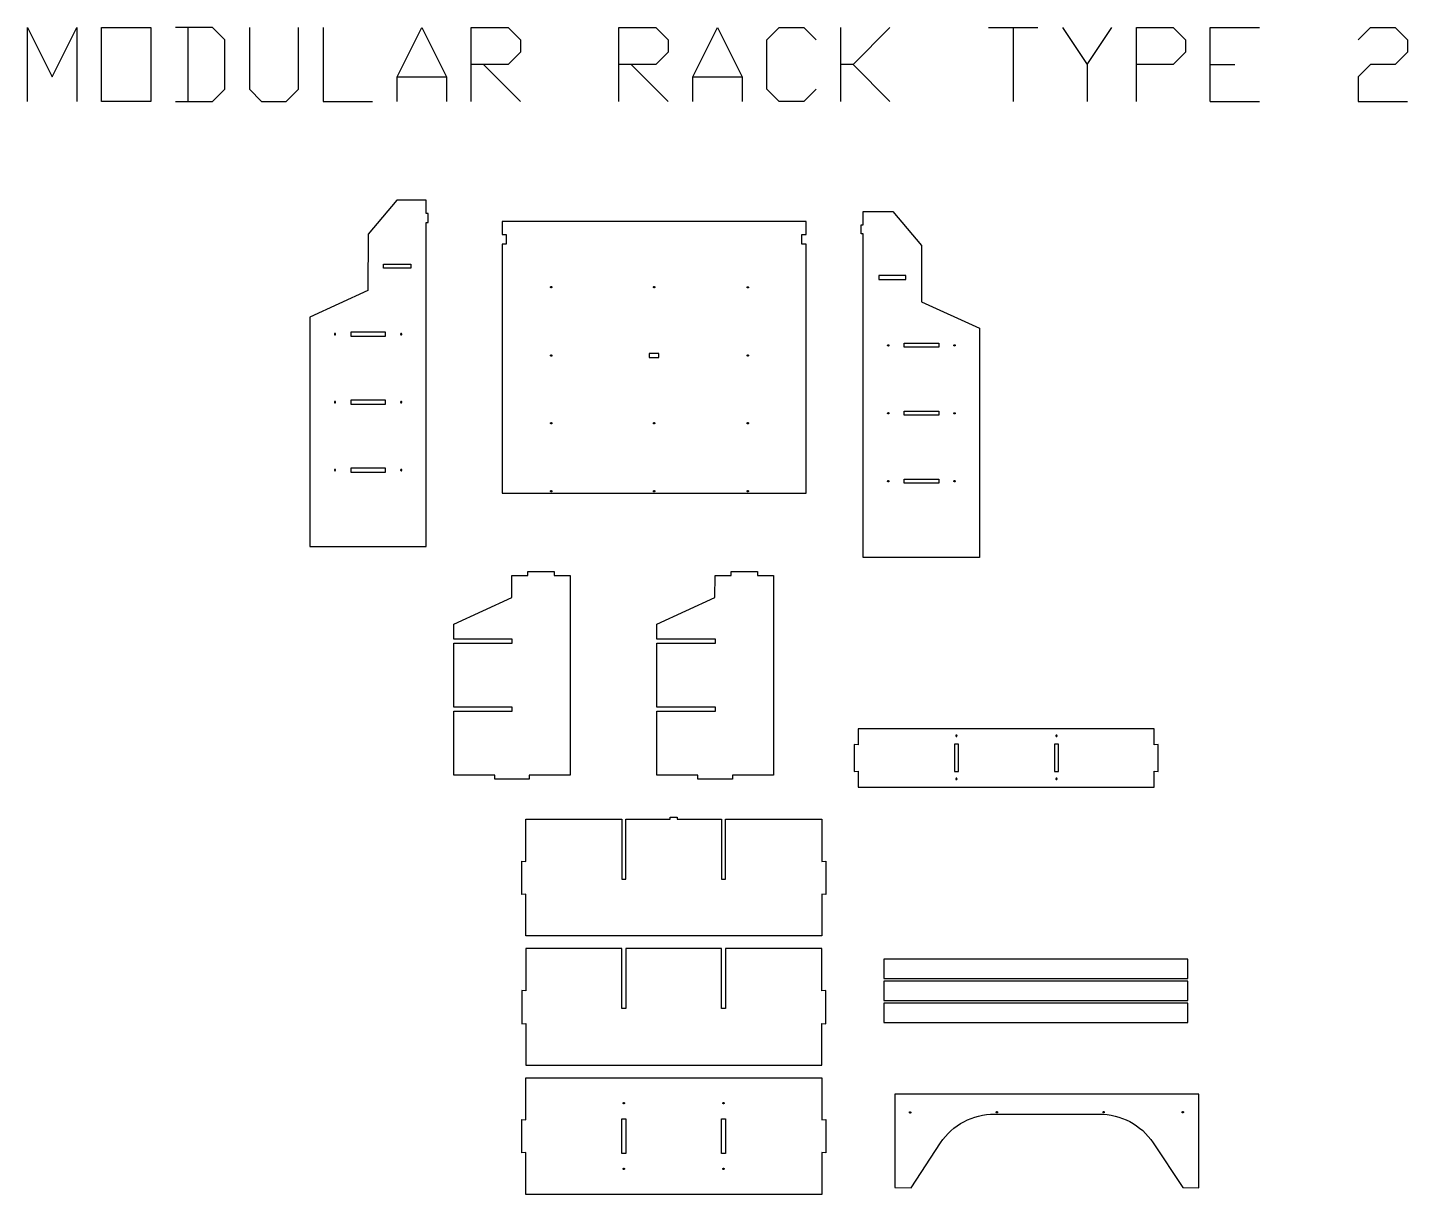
# Model space of a CAD drawing. Extents: x -1024 to 3244, y -802 to 2805.
import ezdxf

# ---------------------------------------------------------------- set-up
doc = ezdxf.new("R2010")
doc.units = 0
doc.layers.add('Default Layer', color=1, linetype='CONTINUOUS')

msp = doc.modelspace()

# ---------------------------------------------------------------- linework, layer by layer
at = {"layer": 'Default Layer'}
for points in [[(-1023.7, 2576.3), (-1023.7, 2804.9), (-947.5, 2652.5), (-871.3, 2804.9), (-871.3, 2576.3)], [(-566.5, 2576.3), (-452.2, 2576.3), (-414.1, 2614.4), (-414.1, 2766.8), (-452.2, 2804.9), (-566.5, 2804.9)], [(-528.4, 2804.9), (-528.4, 2576.3)], [(-337.9, 2804.9), (-337.9, 2614.4), (-299.8, 2576.3), (-223.6, 2576.3), (-185.5, 2614.4), (-185.5, 2804.9)], [(-109.3, 2804.9), (-109.3, 2576.3), (43.1, 2576.3)], [(119.3, 2576.3), (119.3, 2652.5), (195.5, 2804.9), (271.7, 2652.5), (271.7, 2576.3)], [(347.9, 2576.3), (347.9, 2804.9), (462.2, 2804.9), (500.3, 2766.8), (500.3, 2728.7), (462.2, 2690.6), (347.9, 2690.6)], [(805.1, 2576.3), (805.1, 2804.9), (919.4, 2804.9), (957.5, 2766.8), (957.5, 2728.7), (919.4, 2690.6), (805.1, 2690.6)], [(1033.7, 2576.3), (1033.7, 2652.5), (1109.9, 2804.9), (1186.1, 2652.5), (1186.1, 2576.3)], [(1414.7, 2614.4), (1376.6, 2576.3), (1300.4, 2576.3), (1262.3, 2614.4), (1262.3, 2766.8), (1300.4, 2804.9), (1376.6, 2804.9), (1414.7, 2766.8)], [(1490.9, 2576.3), (1490.9, 2804.9)], [(1643.3, 2804.9), (1529, 2690.6), (1490.9, 2690.6)], [(1948.1, 2804.9), (2100.5, 2804.9)], [(2024.3, 2804.9), (2024.3, 2576.3)], [(2176.7, 2804.9), (2252.9, 2690.6), (2252.9, 2576.3)], [(2252.9, 2690.6), (2329.1, 2804.9)], [(2405.3, 2576.3), (2405.3, 2804.9), (2519.6, 2804.9), (2557.7, 2766.8), (2557.7, 2728.7), (2519.6, 2690.6), (2405.3, 2690.6)], [(2633.9, 2576.3), (2633.9, 2804.9), (2786.3, 2804.9)], [(3091.1, 2766.8), (3129.2, 2804.9), (3205.4, 2804.9), (3243.5, 2766.8), (3243.5, 2728.7), (3205.4, 2690.6), (3129.2, 2690.6), (3091.1, 2652.5), (3091.1, 2576.3), (3243.5, 2576.3)], [(386, 2690.6), (500.3, 2576.3)], [(843.2, 2690.6), (957.5, 2576.3)], [(1529, 2690.6), (1643.3, 2576.3)], [(2633.9, 2690.6), (2710.1, 2690.6)], [(119.3, 2652.5), (271.7, 2652.5)], [(1033.7, 2652.5), (1186.1, 2652.5)], [(2633.9, 2576.3), (2786.3, 2576.3)]]:
    msp.add_lwpolyline(points, dxfattribs=at)
for points in [[(-795.1, 2576.3), (-795.1, 2804.9), (-642.7, 2804.9), (-642.7, 2576.3), (-795.1, 2576.3)], [(209.3, 2202), (215.3, 2202), (215.3, 2230), (209.3, 2230), (209.3, 2271), (118.2, 2271), (29.2, 2166), (28.6, 1992), (-150.7, 1910.2), (-150.7, 1201), (209.3, 1201), (209.3, 2202)], [(1560.6, 2167.5), (1554.6, 2167.5), (1554.6, 2195.5), (1560.6, 2195.5), (1560.6, 2236.5), (1651.7, 2236.5), (1740.8, 2131.5), (1741.3, 1957.5), (1920.6, 1875.7), (1920.6, 1166.5), (1560.6, 1166.5), (1560.6, 2167.5)], [(1383.7, 2135.2), (1370.8, 2135.2), (1370.8, 2165.2), (1383.7, 2165.2), (1383.7, 2205.3), (443.7, 2205.3), (443.7, 2165.3), (456.6, 2165.3), (456.6, 2135.3), (443.7, 2135.3), (443.7, 1365.3), (1383.7, 1365.3), (1383.7, 2135.2)], [(77.2, 2061), (77.2, 2073.3), (161.2, 2073.3), (161.2, 2061), (77.2, 2061)], [(1692.8, 2026.5), (1692.8, 2038.8), (1608.8, 2038.8), (1608.8, 2026.5), (1692.8, 2026.5)], [(593.7, 2002.5), (593.7, 2002.7), (593.7, 2002.9), (593.8, 2003.1), (593.9, 2003.3), (593.9, 2003.4), (594, 2003.6), (594.2, 2003.7), (594.3, 2003.9), (594.4, 2004), (594.6, 2004.1), (594.8, 2004.2), (594.9, 2004.3), (595.1, 2004.4), (595.3, 2004.4), (595.5, 2004.5), (595.7, 2004.5), (595.9, 2004.5), (596.1, 2004.4), (596.3, 2004.4), (596.5, 2004.3), (596.7, 2004.2), (596.8, 2004.1), (597, 2004), (597.1, 2003.9), (597.2, 2003.7), (597.4, 2003.6), (597.5, 2003.4), (597.5, 2003.3), (597.6, 2003.1), (597.7, 2002.9), (597.7, 2002.7), (597.7, 2002.5), (597.7, 2002.3), (597.7, 2002.1), (597.6, 2001.9), (597.5, 2001.7), (597.5, 2001.5), (597.4, 2001.4), (597.2, 2001.2), (597.1, 2001.1), (597, 2000.9), (596.8, 2000.8), (596.7, 2000.7), (596.5, 2000.6), (596.3, 2000.6), (596.1, 2000.5), (595.9, 2000.5), (595.7, 2000.5), (595.5, 2000.5), (595.3, 2000.5), (595.1, 2000.6), (594.9, 2000.6), (594.8, 2000.7), (594.6, 2000.8), (594.4, 2000.9), (594.3, 2001.1), (594.2, 2001.2), (594, 2001.4), (593.9, 2001.5), (593.9, 2001.7), (593.8, 2001.9), (593.7, 2002.1), (593.7, 2002.3), (593.7, 2002.5)], [(911.9, 2002.5), (912, 2002.7), (912, 2002.9), (912, 2003.1), (912.1, 2003.3), (912.2, 2003.4), (912.3, 2003.6), (912.4, 2003.7), (912.5, 2003.9), (912.7, 2004), (912.8, 2004.1), (913, 2004.2), (913.2, 2004.3), (913.3, 2004.4), (913.5, 2004.4), (913.7, 2004.5), (913.9, 2004.5), (914.1, 2004.5), (914.3, 2004.4), (914.5, 2004.4), (914.7, 2004.3), (914.9, 2004.2), (915.1, 2004.1), (915.2, 2004), (915.4, 2003.9), (915.5, 2003.7), (915.6, 2003.6), (915.7, 2003.4), (915.8, 2003.3), (915.9, 2003.1), (915.9, 2002.9), (915.9, 2002.7), (915.9, 2002.5), (915.9, 2002.3), (915.9, 2002.1), (915.9, 2001.9), (915.8, 2001.7), (915.7, 2001.5), (915.6, 2001.4), (915.5, 2001.2), (915.4, 2001.1), (915.2, 2000.9), (915.1, 2000.8), (914.9, 2000.7), (914.7, 2000.6), (914.5, 2000.6), (914.3, 2000.5), (914.1, 2000.5), (913.9, 2000.5), (913.7, 2000.5), (913.5, 2000.5), (913.3, 2000.6), (913.2, 2000.6), (913, 2000.7), (912.8, 2000.8), (912.7, 2000.9), (912.5, 2001.1), (912.4, 2001.2), (912.3, 2001.4), (912.2, 2001.5), (912.1, 2001.7), (912, 2001.9), (912, 2002.1), (912, 2002.3), (911.9, 2002.5)], [(1201.7, 2001.8), (1201.7, 2002), (1201.7, 2002.2), (1201.8, 2002.4), (1201.9, 2002.6), (1201.9, 2002.8), (1202, 2002.9), (1202.2, 2003.1), (1202.3, 2003.2), (1202.4, 2003.4), (1202.6, 2003.5), (1202.8, 2003.6), (1202.9, 2003.7), (1203.1, 2003.7), (1203.3, 2003.8), (1203.5, 2003.8), (1203.7, 2003.8), (1203.9, 2003.8), (1204.1, 2003.8), (1204.3, 2003.7), (1204.5, 2003.7), (1204.7, 2003.6), (1204.8, 2003.5), (1205, 2003.4), (1205.1, 2003.2), (1205.2, 2003.1), (1205.4, 2002.9), (1205.5, 2002.8), (1205.5, 2002.6), (1205.6, 2002.4), (1205.7, 2002.2), (1205.7, 2002), (1205.7, 2001.8), (1205.7, 2001.6), (1205.7, 2001.4), (1205.6, 2001.2), (1205.5, 2001), (1205.5, 2000.9), (1205.4, 2000.7), (1205.2, 2000.6), (1205.1, 2000.4), (1205, 2000.3), (1204.8, 2000.2), (1204.7, 2000.1), (1204.5, 2000), (1204.3, 1999.9), (1204.1, 1999.9), (1203.9, 1999.8), (1203.7, 1999.8), (1203.5, 1999.8), (1203.3, 1999.9), (1203.1, 1999.9), (1202.9, 2000), (1202.8, 2000.1), (1202.6, 2000.2), (1202.4, 2000.3), (1202.3, 2000.4), (1202.2, 2000.6), (1202, 2000.7), (1201.9, 2000.9), (1201.9, 2001), (1201.8, 2001.2), (1201.7, 2001.4), (1201.7, 2001.6), (1201.7, 2001.8)], [(-75, 1857), (-75, 1856.8), (-75, 1856.6), (-74.9, 1856.4), (-74.9, 1856.2), (-74.8, 1856.1), (-74.7, 1855.9), (-74.6, 1855.7), (-74.4, 1855.6), (-74.3, 1855.5), (-74.1, 1855.4), (-74, 1855.3), (-73.8, 1855.2), (-73.6, 1855.1), (-73.4, 1855.1), (-73.2, 1855), (-73, 1855), (-72.8, 1855), (-72.6, 1855.1), (-72.4, 1855.1), (-72.2, 1855.2), (-72.1, 1855.3), (-71.9, 1855.4), (-71.8, 1855.5), (-71.6, 1855.6), (-71.5, 1855.7), (-71.4, 1855.9), (-71.3, 1856.1), (-71.2, 1856.2), (-71.1, 1856.4), (-71.1, 1856.6), (-71, 1856.8), (-71, 1857), (-71, 1857.2), (-71.1, 1857.4), (-71.1, 1857.6), (-71.2, 1857.8), (-71.3, 1858), (-71.4, 1858.1), (-71.5, 1858.3), (-71.6, 1858.4), (-71.8, 1858.6), (-71.9, 1858.7), (-72.1, 1858.8), (-72.2, 1858.9), (-72.4, 1858.9), (-72.6, 1859), (-72.8, 1859), (-73, 1859), (-73.2, 1859), (-73.4, 1859), (-73.6, 1858.9), (-73.8, 1858.9), (-74, 1858.8), (-74.1, 1858.7), (-74.3, 1858.6), (-74.4, 1858.4), (-74.6, 1858.3), (-74.7, 1858.1), (-74.8, 1858), (-74.9, 1857.8), (-74.9, 1857.6), (-75, 1857.4), (-75, 1857.2), (-75, 1857)], [(-24.3, 1851), (82.7, 1851), (82.7, 1863.3), (-24.3, 1863.3), (-24.3, 1851)], [(129.9, 1857), (129.9, 1856.8), (129.9, 1856.6), (129.9, 1856.4), (130, 1856.2), (130.1, 1856.1), (130.2, 1855.9), (130.3, 1855.7), (130.4, 1855.6), (130.6, 1855.5), (130.7, 1855.4), (130.9, 1855.3), (131.1, 1855.2), (131.3, 1855.1), (131.5, 1855.1), (131.7, 1855), (131.9, 1855), (132.1, 1855), (132.3, 1855.1), (132.5, 1855.1), (132.6, 1855.2), (132.8, 1855.3), (133, 1855.4), (133.1, 1855.5), (133.3, 1855.6), (133.4, 1855.7), (133.5, 1855.9), (133.6, 1856.1), (133.7, 1856.2), (133.8, 1856.4), (133.8, 1856.6), (133.8, 1856.8), (133.9, 1857), (133.8, 1857.2), (133.8, 1857.4), (133.8, 1857.6), (133.7, 1857.8), (133.6, 1858), (133.5, 1858.1), (133.4, 1858.3), (133.3, 1858.4), (133.1, 1858.6), (133, 1858.7), (132.8, 1858.8), (132.6, 1858.9), (132.5, 1858.9), (132.3, 1859), (132.1, 1859), (131.9, 1859), (131.7, 1859), (131.5, 1859), (131.3, 1858.9), (131.1, 1858.9), (130.9, 1858.8), (130.7, 1858.7), (130.6, 1858.6), (130.4, 1858.4), (130.3, 1858.3), (130.2, 1858.1), (130.1, 1858), (130, 1857.8), (129.9, 1857.6), (129.9, 1857.4), (129.9, 1857.2), (129.9, 1857)], [(593.7, 1791), (593.7, 1791.2), (593.7, 1791.4), (593.8, 1791.6), (593.9, 1791.8), (593.9, 1792), (594, 1792.1), (594.2, 1792.3), (594.3, 1792.4), (594.4, 1792.5), (594.6, 1792.7), (594.8, 1792.8), (594.9, 1792.8), (595.1, 1792.9), (595.3, 1793), (595.5, 1793), (595.7, 1793), (595.9, 1793), (596.1, 1793), (596.3, 1792.9), (596.5, 1792.8), (596.7, 1792.8), (596.8, 1792.7), (597, 1792.5), (597.1, 1792.4), (597.2, 1792.3), (597.4, 1792.1), (597.5, 1792), (597.5, 1791.8), (597.6, 1791.6), (597.7, 1791.4), (597.7, 1791.2), (597.7, 1791), (597.7, 1790.8), (597.7, 1790.6), (597.6, 1790.4), (597.5, 1790.2), (597.5, 1790), (597.4, 1789.9), (597.2, 1789.7), (597.1, 1789.6), (597, 1789.5), (596.8, 1789.3), (596.7, 1789.2), (596.5, 1789.2), (596.3, 1789.1), (596.1, 1789), (595.9, 1789), (595.7, 1789), (595.5, 1789), (595.3, 1789), (595.1, 1789.1), (594.9, 1789.2), (594.8, 1789.2), (594.6, 1789.3), (594.4, 1789.5), (594.3, 1789.6), (594.2, 1789.7), (594, 1789.9), (593.9, 1790), (593.9, 1790.2), (593.8, 1790.4), (593.7, 1790.6), (593.7, 1790.8), (593.7, 1791)], [(898.7, 1785.3), (928.7, 1785.3), (928.7, 1797.6), (898.7, 1797.6), (898.7, 1785.3)], [(1201.7, 1791.1), (1201.7, 1791.3), (1201.7, 1791.5), (1201.8, 1791.7), (1201.9, 1791.9), (1201.9, 1792), (1202, 1792.2), (1202.2, 1792.4), (1202.3, 1792.5), (1202.4, 1792.6), (1202.6, 1792.7), (1202.8, 1792.8), (1202.9, 1792.9), (1203.1, 1793), (1203.3, 1793), (1203.5, 1793.1), (1203.7, 1793.1), (1203.9, 1793.1), (1204.1, 1793), (1204.3, 1793), (1204.5, 1792.9), (1204.7, 1792.8), (1204.8, 1792.7), (1205, 1792.6), (1205.1, 1792.5), (1205.2, 1792.4), (1205.4, 1792.2), (1205.5, 1792), (1205.5, 1791.9), (1205.6, 1791.7), (1205.7, 1791.5), (1205.7, 1791.3), (1205.7, 1791.1), (1205.7, 1790.9), (1205.7, 1790.7), (1205.6, 1790.5), (1205.5, 1790.3), (1205.5, 1790.1), (1205.4, 1790), (1205.2, 1789.8), (1205.1, 1789.7), (1205, 1789.5), (1204.8, 1789.4), (1204.7, 1789.3), (1204.5, 1789.2), (1204.3, 1789.2), (1204.1, 1789.1), (1203.9, 1789.1), (1203.7, 1789.1), (1203.5, 1789.1), (1203.3, 1789.1), (1203.1, 1789.2), (1202.9, 1789.2), (1202.8, 1789.3), (1202.6, 1789.4), (1202.4, 1789.5), (1202.3, 1789.7), (1202.2, 1789.8), (1202, 1790), (1201.9, 1790.1), (1201.9, 1790.3), (1201.8, 1790.5), (1201.7, 1790.7), (1201.7, 1790.9), (1201.7, 1791.1)], [(1640.1, 1822.5), (1640.1, 1822.3), (1640, 1822.1), (1640, 1821.9), (1639.9, 1821.7), (1639.8, 1821.6), (1639.7, 1821.4), (1639.6, 1821.2), (1639.5, 1821.1), (1639.3, 1821), (1639.2, 1820.8), (1639, 1820.7), (1638.8, 1820.7), (1638.7, 1820.6), (1638.5, 1820.5), (1638.3, 1820.5), (1638.1, 1820.5), (1637.9, 1820.5), (1637.7, 1820.5), (1637.5, 1820.6), (1637.3, 1820.7), (1637.1, 1820.7), (1637, 1820.8), (1636.8, 1821), (1636.7, 1821.1), (1636.5, 1821.2), (1636.4, 1821.4), (1636.3, 1821.6), (1636.2, 1821.7), (1636.2, 1821.9), (1636.1, 1822.1), (1636.1, 1822.3), (1636.1, 1822.5), (1636.1, 1822.7), (1636.1, 1822.9), (1636.2, 1823.1), (1636.2, 1823.3), (1636.3, 1823.5), (1636.4, 1823.6), (1636.5, 1823.8), (1636.7, 1823.9), (1636.8, 1824.1), (1637, 1824.2), (1637.1, 1824.3), (1637.3, 1824.4), (1637.5, 1824.4), (1637.7, 1824.5), (1637.9, 1824.5), (1638.1, 1824.5), (1638.3, 1824.5), (1638.5, 1824.5), (1638.7, 1824.4), (1638.8, 1824.4), (1639, 1824.3), (1639.2, 1824.2), (1639.3, 1824.1), (1639.5, 1823.9), (1639.6, 1823.8), (1639.7, 1823.6), (1639.8, 1823.5), (1639.9, 1823.3), (1640, 1823.1), (1640, 1822.9), (1640.1, 1822.7), (1640.1, 1822.5)], [(1794.2, 1816.5), (1687.2, 1816.5), (1687.2, 1828.8), (1794.2, 1828.8), (1794.2, 1816.5)], [(1845, 1822.5), (1844.9, 1822.3), (1844.9, 1822.1), (1844.9, 1821.9), (1844.8, 1821.7), (1844.7, 1821.6), (1844.6, 1821.4), (1844.5, 1821.2), (1844.4, 1821.1), (1844.2, 1821), (1844.1, 1820.8), (1843.9, 1820.7), (1843.7, 1820.7), (1843.5, 1820.6), (1843.4, 1820.5), (1843.2, 1820.5), (1843, 1820.5), (1842.8, 1820.5), (1842.6, 1820.5), (1842.4, 1820.6), (1842.2, 1820.7), (1842, 1820.7), (1841.8, 1820.8), (1841.7, 1821), (1841.5, 1821.1), (1841.4, 1821.2), (1841.3, 1821.4), (1841.2, 1821.6), (1841.1, 1821.7), (1841, 1821.9), (1841, 1822.1), (1841, 1822.3), (1841, 1822.5), (1841, 1822.7), (1841, 1822.9), (1841, 1823.1), (1841.1, 1823.3), (1841.2, 1823.5), (1841.3, 1823.6), (1841.4, 1823.8), (1841.5, 1823.9), (1841.7, 1824.1), (1841.8, 1824.2), (1842, 1824.3), (1842.2, 1824.4), (1842.4, 1824.4), (1842.6, 1824.5), (1842.8, 1824.5), (1843, 1824.5), (1843.2, 1824.5), (1843.4, 1824.5), (1843.5, 1824.4), (1843.7, 1824.4), (1843.9, 1824.3), (1844.1, 1824.2), (1844.2, 1824.1), (1844.4, 1823.9), (1844.5, 1823.8), (1844.6, 1823.6), (1844.7, 1823.5), (1844.8, 1823.3), (1844.9, 1823.1), (1844.9, 1822.9), (1844.9, 1822.7), (1845, 1822.5)], [(-75, 1647), (-75, 1646.8), (-75, 1646.6), (-74.9, 1646.4), (-74.9, 1646.2), (-74.8, 1646), (-74.7, 1645.9), (-74.6, 1645.7), (-74.4, 1645.6), (-74.3, 1645.5), (-74.1, 1645.3), (-74, 1645.2), (-73.8, 1645.2), (-73.6, 1645.1), (-73.4, 1645), (-73.2, 1645), (-73, 1645), (-72.8, 1645), (-72.6, 1645), (-72.4, 1645.1), (-72.2, 1645.2), (-72.1, 1645.2), (-71.9, 1645.3), (-71.8, 1645.5), (-71.6, 1645.6), (-71.5, 1645.7), (-71.4, 1645.9), (-71.3, 1646), (-71.2, 1646.2), (-71.1, 1646.4), (-71.1, 1646.6), (-71, 1646.8), (-71, 1647), (-71, 1647.2), (-71.1, 1647.4), (-71.1, 1647.6), (-71.2, 1647.8), (-71.3, 1647.9), (-71.4, 1648.1), (-71.5, 1648.3), (-71.6, 1648.4), (-71.8, 1648.5), (-71.9, 1648.7), (-72.1, 1648.8), (-72.2, 1648.8), (-72.4, 1648.9), (-72.6, 1649), (-72.8, 1649), (-73, 1649), (-73.2, 1649), (-73.4, 1649), (-73.6, 1648.9), (-73.8, 1648.8), (-74, 1648.8), (-74.1, 1648.7), (-74.3, 1648.5), (-74.4, 1648.4), (-74.6, 1648.3), (-74.7, 1648.1), (-74.8, 1647.9), (-74.9, 1647.8), (-74.9, 1647.6), (-75, 1647.4), (-75, 1647.2), (-75, 1647)], [(-24.3, 1641), (82.7, 1641), (82.7, 1653.3), (-24.3, 1653.3), (-24.3, 1641)], [(129.9, 1647), (129.9, 1646.8), (129.9, 1646.6), (129.9, 1646.4), (130, 1646.2), (130.1, 1646), (130.2, 1645.9), (130.3, 1645.7), (130.4, 1645.6), (130.6, 1645.5), (130.7, 1645.3), (130.9, 1645.2), (131.1, 1645.2), (131.3, 1645.1), (131.5, 1645), (131.7, 1645), (131.9, 1645), (132.1, 1645), (132.3, 1645), (132.5, 1645.1), (132.6, 1645.2), (132.8, 1645.2), (133, 1645.3), (133.1, 1645.5), (133.3, 1645.6), (133.4, 1645.7), (133.5, 1645.9), (133.6, 1646), (133.7, 1646.2), (133.8, 1646.4), (133.8, 1646.6), (133.8, 1646.8), (133.9, 1647), (133.8, 1647.2), (133.8, 1647.4), (133.8, 1647.6), (133.7, 1647.8), (133.6, 1647.9), (133.5, 1648.1), (133.4, 1648.3), (133.3, 1648.4), (133.1, 1648.5), (133, 1648.7), (132.8, 1648.8), (132.6, 1648.8), (132.5, 1648.9), (132.3, 1649), (132.1, 1649), (131.9, 1649), (131.7, 1649), (131.5, 1649), (131.3, 1648.9), (131.1, 1648.8), (130.9, 1648.8), (130.7, 1648.7), (130.6, 1648.5), (130.4, 1648.4), (130.3, 1648.3), (130.2, 1648.1), (130.1, 1647.9), (130, 1647.8), (129.9, 1647.6), (129.9, 1647.4), (129.9, 1647.2), (129.9, 1647)], [(593.7, 1581.7), (593.7, 1581.9), (593.7, 1582.1), (593.8, 1582.3), (593.9, 1582.5), (593.9, 1582.6), (594, 1582.8), (594.2, 1583), (594.3, 1583.1), (594.4, 1583.2), (594.6, 1583.4), (594.8, 1583.5), (594.9, 1583.5), (595.1, 1583.6), (595.3, 1583.7), (595.5, 1583.7), (595.7, 1583.7), (595.9, 1583.7), (596.1, 1583.7), (596.3, 1583.6), (596.5, 1583.5), (596.7, 1583.5), (596.8, 1583.4), (597, 1583.2), (597.1, 1583.1), (597.2, 1583), (597.4, 1582.8), (597.5, 1582.6), (597.5, 1582.5), (597.6, 1582.3), (597.7, 1582.1), (597.7, 1581.9), (597.7, 1581.7), (597.7, 1581.5), (597.7, 1581.3), (597.6, 1581.1), (597.5, 1580.9), (597.5, 1580.7), (597.4, 1580.6), (597.2, 1580.4), (597.1, 1580.3), (597, 1580.2), (596.8, 1580), (596.7, 1579.9), (596.5, 1579.9), (596.3, 1579.8), (596.1, 1579.7), (595.9, 1579.7), (595.7, 1579.7), (595.5, 1579.7), (595.3, 1579.7), (595.1, 1579.8), (594.9, 1579.9), (594.8, 1579.9), (594.6, 1580), (594.4, 1580.2), (594.3, 1580.3), (594.2, 1580.4), (594, 1580.6), (593.9, 1580.7), (593.9, 1580.9), (593.8, 1581.1), (593.7, 1581.3), (593.7, 1581.5), (593.7, 1581.7)], [(911.9, 1581.7), (912, 1581.9), (912, 1582.1), (912, 1582.3), (912.1, 1582.5), (912.2, 1582.6), (912.3, 1582.8), (912.4, 1583), (912.5, 1583.1), (912.7, 1583.2), (912.8, 1583.4), (913, 1583.5), (913.2, 1583.5), (913.3, 1583.6), (913.5, 1583.7), (913.7, 1583.7), (913.9, 1583.7), (914.1, 1583.7), (914.3, 1583.7), (914.5, 1583.6), (914.7, 1583.5), (914.9, 1583.5), (915.1, 1583.4), (915.2, 1583.2), (915.4, 1583.1), (915.5, 1583), (915.6, 1582.8), (915.7, 1582.6), (915.8, 1582.5), (915.9, 1582.3), (915.9, 1582.1), (915.9, 1581.9), (915.9, 1581.7), (915.9, 1581.5), (915.9, 1581.3), (915.9, 1581.1), (915.8, 1580.9), (915.7, 1580.7), (915.6, 1580.6), (915.5, 1580.4), (915.4, 1580.3), (915.2, 1580.2), (915.1, 1580), (914.9, 1579.9), (914.7, 1579.9), (914.5, 1579.8), (914.3, 1579.7), (914.1, 1579.7), (913.9, 1579.7), (913.7, 1579.7), (913.5, 1579.7), (913.3, 1579.8), (913.2, 1579.9), (913, 1579.9), (912.8, 1580), (912.7, 1580.2), (912.5, 1580.3), (912.4, 1580.4), (912.3, 1580.6), (912.2, 1580.7), (912.1, 1580.9), (912, 1581.1), (912, 1581.3), (912, 1581.5), (911.9, 1581.7)], [(1201.7, 1581.7), (1201.7, 1581.9), (1201.7, 1582.1), (1201.8, 1582.3), (1201.9, 1582.5), (1201.9, 1582.6), (1202, 1582.8), (1202.2, 1583), (1202.3, 1583.1), (1202.4, 1583.2), (1202.6, 1583.4), (1202.8, 1583.5), (1202.9, 1583.5), (1203.1, 1583.6), (1203.3, 1583.7), (1203.5, 1583.7), (1203.7, 1583.7), (1203.9, 1583.7), (1204.1, 1583.7), (1204.3, 1583.6), (1204.5, 1583.5), (1204.7, 1583.5), (1204.8, 1583.4), (1205, 1583.2), (1205.1, 1583.1), (1205.2, 1583), (1205.4, 1582.8), (1205.5, 1582.6), (1205.5, 1582.5), (1205.6, 1582.3), (1205.7, 1582.1), (1205.7, 1581.9), (1205.7, 1581.7), (1205.7, 1581.5), (1205.7, 1581.3), (1205.6, 1581.1), (1205.5, 1580.9), (1205.5, 1580.7), (1205.4, 1580.6), (1205.2, 1580.4), (1205.1, 1580.3), (1205, 1580.2), (1204.8, 1580), (1204.7, 1579.9), (1204.5, 1579.9), (1204.3, 1579.8), (1204.1, 1579.7), (1203.9, 1579.7), (1203.7, 1579.7), (1203.5, 1579.7), (1203.3, 1579.7), (1203.1, 1579.8), (1202.9, 1579.9), (1202.8, 1579.9), (1202.6, 1580), (1202.4, 1580.2), (1202.3, 1580.3), (1202.2, 1580.4), (1202, 1580.6), (1201.9, 1580.7), (1201.9, 1580.9), (1201.8, 1581.1), (1201.7, 1581.3), (1201.7, 1581.5), (1201.7, 1581.7)], [(1640.1, 1612.5), (1640.1, 1612.3), (1640, 1612.1), (1640, 1611.9), (1639.9, 1611.7), (1639.8, 1611.5), (1639.7, 1611.4), (1639.6, 1611.2), (1639.5, 1611.1), (1639.3, 1610.9), (1639.2, 1610.8), (1639, 1610.7), (1638.8, 1610.6), (1638.7, 1610.6), (1638.5, 1610.5), (1638.3, 1610.5), (1638.1, 1610.5), (1637.9, 1610.5), (1637.7, 1610.5), (1637.5, 1610.6), (1637.3, 1610.6), (1637.1, 1610.7), (1637, 1610.8), (1636.8, 1610.9), (1636.7, 1611.1), (1636.5, 1611.2), (1636.4, 1611.4), (1636.3, 1611.5), (1636.2, 1611.7), (1636.2, 1611.9), (1636.1, 1612.1), (1636.1, 1612.3), (1636.1, 1612.5), (1636.1, 1612.7), (1636.1, 1612.9), (1636.2, 1613.1), (1636.2, 1613.3), (1636.3, 1613.4), (1636.4, 1613.6), (1636.5, 1613.8), (1636.7, 1613.9), (1636.8, 1614), (1637, 1614.1), (1637.1, 1614.2), (1637.3, 1614.3), (1637.5, 1614.4), (1637.7, 1614.4), (1637.9, 1614.5), (1638.1, 1614.5), (1638.3, 1614.5), (1638.5, 1614.4), (1638.7, 1614.4), (1638.8, 1614.3), (1639, 1614.2), (1639.2, 1614.1), (1639.3, 1614), (1639.5, 1613.9), (1639.6, 1613.8), (1639.7, 1613.6), (1639.8, 1613.4), (1639.9, 1613.3), (1640, 1613.1), (1640, 1612.9), (1640.1, 1612.7), (1640.1, 1612.5)], [(1794.2, 1606.5), (1687.2, 1606.5), (1687.2, 1618.8), (1794.2, 1618.8), (1794.2, 1606.5)], [(1845, 1612.5), (1844.9, 1612.3), (1844.9, 1612.1), (1844.9, 1611.9), (1844.8, 1611.7), (1844.7, 1611.5), (1844.6, 1611.4), (1844.5, 1611.2), (1844.4, 1611.1), (1844.2, 1610.9), (1844.1, 1610.8), (1843.9, 1610.7), (1843.7, 1610.6), (1843.5, 1610.6), (1843.4, 1610.5), (1843.2, 1610.5), (1843, 1610.5), (1842.8, 1610.5), (1842.6, 1610.5), (1842.4, 1610.6), (1842.2, 1610.6), (1842, 1610.7), (1841.8, 1610.8), (1841.7, 1610.9), (1841.5, 1611.1), (1841.4, 1611.2), (1841.3, 1611.4), (1841.2, 1611.5), (1841.1, 1611.7), (1841, 1611.9), (1841, 1612.1), (1841, 1612.3), (1841, 1612.5), (1841, 1612.7), (1841, 1612.9), (1841, 1613.1), (1841.1, 1613.3), (1841.2, 1613.4), (1841.3, 1613.6), (1841.4, 1613.8), (1841.5, 1613.9), (1841.7, 1614), (1841.8, 1614.1), (1842, 1614.2), (1842.2, 1614.3), (1842.4, 1614.4), (1842.6, 1614.4), (1842.8, 1614.5), (1843, 1614.5), (1843.2, 1614.5), (1843.4, 1614.4), (1843.5, 1614.4), (1843.7, 1614.3), (1843.9, 1614.2), (1844.1, 1614.1), (1844.2, 1614), (1844.4, 1613.9), (1844.5, 1613.8), (1844.6, 1613.6), (1844.7, 1613.4), (1844.8, 1613.3), (1844.9, 1613.1), (1844.9, 1612.9), (1844.9, 1612.7), (1845, 1612.5)], [(-75, 1437), (-75, 1436.8), (-75, 1436.6), (-74.9, 1436.4), (-74.9, 1436.2), (-74.8, 1436.1), (-74.7, 1435.9), (-74.6, 1435.7), (-74.4, 1435.6), (-74.3, 1435.5), (-74.1, 1435.4), (-74, 1435.3), (-73.8, 1435.2), (-73.6, 1435.1), (-73.4, 1435.1), (-73.2, 1435), (-73, 1435), (-72.8, 1435), (-72.6, 1435.1), (-72.4, 1435.1), (-72.2, 1435.2), (-72.1, 1435.3), (-71.9, 1435.4), (-71.8, 1435.5), (-71.6, 1435.6), (-71.5, 1435.7), (-71.4, 1435.9), (-71.3, 1436.1), (-71.2, 1436.2), (-71.1, 1436.4), (-71.1, 1436.6), (-71, 1436.8), (-71, 1437), (-71, 1437.2), (-71.1, 1437.4), (-71.1, 1437.6), (-71.2, 1437.8), (-71.3, 1438), (-71.4, 1438.1), (-71.5, 1438.3), (-71.6, 1438.4), (-71.8, 1438.6), (-71.9, 1438.7), (-72.1, 1438.8), (-72.2, 1438.9), (-72.4, 1438.9), (-72.6, 1439), (-72.8, 1439), (-73, 1439), (-73.2, 1439), (-73.4, 1439), (-73.6, 1438.9), (-73.8, 1438.9), (-74, 1438.8), (-74.1, 1438.7), (-74.3, 1438.6), (-74.4, 1438.4), (-74.6, 1438.3), (-74.7, 1438.1), (-74.8, 1438), (-74.9, 1437.8), (-74.9, 1437.6), (-75, 1437.4), (-75, 1437.2), (-75, 1437)], [(-24.3, 1431), (82.7, 1431), (82.7, 1443.3), (-24.3, 1443.3), (-24.3, 1431)], [(129.9, 1437), (129.9, 1436.8), (129.9, 1436.6), (129.9, 1436.4), (130, 1436.2), (130.1, 1436.1), (130.2, 1435.9), (130.3, 1435.7), (130.4, 1435.6), (130.6, 1435.5), (130.7, 1435.4), (130.9, 1435.3), (131.1, 1435.2), (131.3, 1435.1), (131.5, 1435.1), (131.7, 1435), (131.9, 1435), (132.1, 1435), (132.3, 1435.1), (132.5, 1435.1), (132.6, 1435.2), (132.8, 1435.3), (133, 1435.4), (133.1, 1435.5), (133.3, 1435.6), (133.4, 1435.7), (133.5, 1435.9), (133.6, 1436.1), (133.7, 1436.2), (133.8, 1436.4), (133.8, 1436.6), (133.8, 1436.8), (133.9, 1437), (133.8, 1437.2), (133.8, 1437.4), (133.8, 1437.6), (133.7, 1437.8), (133.6, 1438), (133.5, 1438.1), (133.4, 1438.3), (133.3, 1438.4), (133.1, 1438.6), (133, 1438.7), (132.8, 1438.8), (132.6, 1438.9), (132.5, 1438.9), (132.3, 1439), (132.1, 1439), (131.9, 1439), (131.7, 1439), (131.5, 1439), (131.3, 1438.9), (131.1, 1438.9), (130.9, 1438.8), (130.7, 1438.7), (130.6, 1438.6), (130.4, 1438.4), (130.3, 1438.3), (130.2, 1438.1), (130.1, 1438), (130, 1437.8), (129.9, 1437.6), (129.9, 1437.4), (129.9, 1437.2), (129.9, 1437)], [(1794.2, 1396.5), (1687.2, 1396.5), (1687.2, 1408.8), (1794.2, 1408.8), (1794.2, 1396.5)], [(593.7, 1371.6), (593.7, 1371.8), (593.7, 1372), (593.8, 1372.1), (593.9, 1372.3), (593.9, 1372.5), (594, 1372.7), (594.2, 1372.8), (594.3, 1373), (594.4, 1373.1), (594.6, 1373.2), (594.8, 1373.3), (594.9, 1373.4), (595.1, 1373.5), (595.3, 1373.5), (595.5, 1373.5), (595.7, 1373.6), (595.9, 1373.5), (596.1, 1373.5), (596.3, 1373.5), (596.5, 1373.4), (596.7, 1373.3), (596.8, 1373.2), (597, 1373.1), (597.1, 1373), (597.2, 1372.8), (597.4, 1372.7), (597.5, 1372.5), (597.5, 1372.3), (597.6, 1372.1), (597.7, 1372), (597.7, 1371.8), (597.7, 1371.6), (597.7, 1371.3), (597.7, 1371.1), (597.6, 1371), (597.5, 1370.8), (597.5, 1370.6), (597.4, 1370.4), (597.2, 1370.3), (597.1, 1370.1), (597, 1370), (596.8, 1369.9), (596.7, 1369.8), (596.5, 1369.7), (596.3, 1369.6), (596.1, 1369.6), (595.9, 1369.6), (595.7, 1369.6), (595.5, 1369.6), (595.3, 1369.6), (595.1, 1369.6), (594.9, 1369.7), (594.8, 1369.8), (594.6, 1369.9), (594.4, 1370), (594.3, 1370.1), (594.2, 1370.3), (594, 1370.4), (593.9, 1370.6), (593.9, 1370.8), (593.8, 1371), (593.7, 1371.1), (593.7, 1371.3), (593.7, 1371.6)], [(911.9, 1371.6), (912, 1371.8), (912, 1372), (912, 1372.1), (912.1, 1372.3), (912.2, 1372.5), (912.3, 1372.7), (912.4, 1372.8), (912.5, 1373), (912.7, 1373.1), (912.8, 1373.2), (913, 1373.3), (913.2, 1373.4), (913.3, 1373.5), (913.5, 1373.5), (913.7, 1373.5), (913.9, 1373.6), (914.1, 1373.5), (914.3, 1373.5), (914.5, 1373.5), (914.7, 1373.4), (914.9, 1373.3), (915.1, 1373.2), (915.2, 1373.1), (915.4, 1373), (915.5, 1372.8), (915.6, 1372.7), (915.7, 1372.5), (915.8, 1372.3), (915.9, 1372.1), (915.9, 1372), (915.9, 1371.8), (915.9, 1371.6), (915.9, 1371.3), (915.9, 1371.1), (915.9, 1371), (915.8, 1370.8), (915.7, 1370.6), (915.6, 1370.4), (915.5, 1370.3), (915.4, 1370.1), (915.2, 1370), (915.1, 1369.9), (914.9, 1369.8), (914.7, 1369.7), (914.5, 1369.6), (914.3, 1369.6), (914.1, 1369.6), (913.9, 1369.6), (913.7, 1369.6), (913.5, 1369.6), (913.3, 1369.6), (913.2, 1369.7), (913, 1369.8), (912.8, 1369.9), (912.7, 1370), (912.5, 1370.1), (912.4, 1370.3), (912.3, 1370.4), (912.2, 1370.6), (912.1, 1370.8), (912, 1371), (912, 1371.1), (912, 1371.3), (911.9, 1371.6)], [(1201.7, 1371.6), (1201.7, 1371.8), (1201.7, 1372), (1201.8, 1372.1), (1201.9, 1372.3), (1201.9, 1372.5), (1202, 1372.7), (1202.2, 1372.8), (1202.3, 1373), (1202.4, 1373.1), (1202.6, 1373.2), (1202.8, 1373.3), (1202.9, 1373.4), (1203.1, 1373.5), (1203.3, 1373.5), (1203.5, 1373.5), (1203.7, 1373.6), (1203.9, 1373.5), (1204.1, 1373.5), (1204.3, 1373.5), (1204.5, 1373.4), (1204.7, 1373.3), (1204.8, 1373.2), (1205, 1373.1), (1205.1, 1373), (1205.2, 1372.8), (1205.4, 1372.7), (1205.5, 1372.5), (1205.5, 1372.3), (1205.6, 1372.1), (1205.7, 1372), (1205.7, 1371.8), (1205.7, 1371.6), (1205.7, 1371.3), (1205.7, 1371.1), (1205.6, 1371), (1205.5, 1370.8), (1205.5, 1370.6), (1205.4, 1370.4), (1205.2, 1370.3), (1205.1, 1370.1), (1205, 1370), (1204.8, 1369.9), (1204.7, 1369.8), (1204.5, 1369.7), (1204.3, 1369.6), (1204.1, 1369.6), (1203.9, 1369.6), (1203.7, 1369.6), (1203.5, 1369.6), (1203.3, 1369.6), (1203.1, 1369.6), (1202.9, 1369.7), (1202.8, 1369.8), (1202.6, 1369.9), (1202.4, 1370), (1202.3, 1370.1), (1202.2, 1370.3), (1202, 1370.4), (1201.9, 1370.6), (1201.9, 1370.8), (1201.8, 1371), (1201.7, 1371.1), (1201.7, 1371.3), (1201.7, 1371.6)], [(1640.1, 1402.5), (1640.1, 1402.3), (1640, 1402.1), (1640, 1401.9), (1639.9, 1401.7), (1639.8, 1401.5), (1639.7, 1401.4), (1639.6, 1401.2), (1639.5, 1401.1), (1639.3, 1401), (1639.2, 1400.8), (1639, 1400.7), (1638.8, 1400.7), (1638.7, 1400.6), (1638.5, 1400.5), (1638.3, 1400.5), (1638.1, 1400.5), (1637.9, 1400.5), (1637.7, 1400.5), (1637.5, 1400.6), (1637.3, 1400.7), (1637.1, 1400.7), (1637, 1400.8), (1636.8, 1401), (1636.7, 1401.1), (1636.5, 1401.2), (1636.4, 1401.4), (1636.3, 1401.5), (1636.2, 1401.7), (1636.2, 1401.9), (1636.1, 1402.1), (1636.1, 1402.3), (1636.1, 1402.5), (1636.1, 1402.7), (1636.1, 1402.9), (1636.2, 1403.1), (1636.2, 1403.3), (1636.3, 1403.5), (1636.4, 1403.6), (1636.5, 1403.8), (1636.7, 1403.9), (1636.8, 1404), (1637, 1404.2), (1637.1, 1404.3), (1637.3, 1404.3), (1637.5, 1404.4), (1637.7, 1404.5), (1637.9, 1404.5), (1638.1, 1404.5), (1638.3, 1404.5), (1638.5, 1404.5), (1638.7, 1404.4), (1638.8, 1404.3), (1639, 1404.3), (1639.2, 1404.2), (1639.3, 1404), (1639.5, 1403.9), (1639.6, 1403.8), (1639.7, 1403.6), (1639.8, 1403.5), (1639.9, 1403.3), (1640, 1403.1), (1640, 1402.9), (1640.1, 1402.7), (1640.1, 1402.5)], [(1845, 1402.5), (1844.9, 1402.3), (1844.9, 1402.1), (1844.9, 1401.9), (1844.8, 1401.7), (1844.7, 1401.5), (1844.6, 1401.4), (1844.5, 1401.2), (1844.4, 1401.1), (1844.2, 1401), (1844.1, 1400.8), (1843.9, 1400.7), (1843.7, 1400.7), (1843.5, 1400.6), (1843.4, 1400.5), (1843.2, 1400.5), (1843, 1400.5), (1842.8, 1400.5), (1842.6, 1400.5), (1842.4, 1400.6), (1842.2, 1400.7), (1842, 1400.7), (1841.8, 1400.8), (1841.7, 1401), (1841.5, 1401.1), (1841.4, 1401.2), (1841.3, 1401.4), (1841.2, 1401.5), (1841.1, 1401.7), (1841, 1401.9), (1841, 1402.1), (1841, 1402.3), (1841, 1402.5), (1841, 1402.7), (1841, 1402.9), (1841, 1403.1), (1841.1, 1403.3), (1841.2, 1403.5), (1841.3, 1403.6), (1841.4, 1403.8), (1841.5, 1403.9), (1841.7, 1404), (1841.8, 1404.2), (1842, 1404.3), (1842.2, 1404.3), (1842.4, 1404.4), (1842.6, 1404.5), (1842.8, 1404.5), (1843, 1404.5), (1843.2, 1404.5), (1843.4, 1404.5), (1843.5, 1404.4), (1843.7, 1404.3), (1843.9, 1404.3), (1844.1, 1404.2), (1844.2, 1404), (1844.4, 1403.9), (1844.5, 1403.8), (1844.6, 1403.6), (1844.7, 1403.5), (1844.8, 1403.3), (1844.9, 1403.1), (1844.9, 1402.9), (1844.9, 1402.7), (1845, 1402.5)], [(294.7, 691.4), (475.3, 691.4), (475.3, 703.7), (294.7, 703.7), (294.7, 901.5), (475.3, 901.5), (475.3, 913.8), (294.7, 913.8), (294.7, 960.7), (473.9, 1042.5), (474.2, 1111.4), (523.8, 1111.4), (523.8, 1123.8), (605.2, 1123.8), (605.2, 1111.4), (654.7, 1111.4), (654.7, 493.7), (528, 493.7), (528, 481.4), (421, 481.4), (421, 493.7), (294.7, 493.7), (294.7, 691.4)], [(922.8, 691.4), (1103.4, 691.4), (1103.4, 703.7), (922.8, 703.7), (922.8, 901.5), (1103.4, 901.5), (1103.4, 913.8), (922.8, 913.8), (922.8, 960.7), (1102.1, 1042.5), (1102.3, 1111.4), (1151.9, 1111.4), (1151.9, 1123.8), (1233.3, 1123.8), (1233.3, 1111.4), (1282.8, 1111.4), (1282.8, 493.7), (1156.2, 493.7), (1156.2, 481.4), (1049.2, 481.4), (1049.2, 493.7), (922.8, 493.7), (922.8, 691.4)], [(1545.3, 457.1), (2460.7, 457.1), (2460.7, 505.7), (2473, 504.7), (2473, 589), (2460.7, 588), (2460.7, 636.9), (1545.3, 636.9), (1545.3, 588), (1533, 589), (1533, 504.9), (1545.3, 506), (1545.3, 457.1)], [(1846.7, 615.5), (1846.7, 615.3), (1846.7, 615.1), (1846.8, 614.9), (1846.8, 614.7), (1846.9, 614.5), (1847, 614.4), (1847.1, 614.2), (1847.3, 614.1), (1847.4, 613.9), (1847.6, 613.8), (1847.7, 613.7), (1847.9, 613.6), (1848.1, 613.6), (1848.3, 613.5), (1848.5, 613.5), (1848.7, 613.5), (1848.9, 613.5), (1849.1, 613.5), (1849.3, 613.6), (1849.5, 613.6), (1849.6, 613.7), (1849.8, 613.8), (1850, 613.9), (1850.1, 614.1), (1850.2, 614.2), (1850.4, 614.4), (1850.5, 614.5), (1850.5, 614.7), (1850.6, 614.9), (1850.7, 615.1), (1850.7, 615.3), (1850.7, 615.5), (1850.7, 615.7), (1850.7, 615.9), (1850.6, 616.1), (1850.5, 616.2), (1850.5, 616.4), (1850.4, 616.6), (1850.2, 616.7), (1850.1, 616.9), (1850, 617), (1849.8, 617.1), (1849.6, 617.2), (1849.5, 617.3), (1849.3, 617.4), (1849.1, 617.4), (1848.9, 617.5), (1848.7, 617.5), (1848.5, 617.5), (1848.3, 617.4), (1848.1, 617.4), (1847.9, 617.3), (1847.7, 617.2), (1847.6, 617.1), (1847.4, 617), (1847.3, 616.9), (1847.1, 616.7), (1847, 616.6), (1846.9, 616.4), (1846.8, 616.2), (1846.8, 616.1), (1846.7, 615.9), (1846.7, 615.7), (1846.7, 615.5)], [(2156.2, 615.5), (2156.2, 615.3), (2156.2, 615.1), (2156.3, 614.9), (2156.3, 614.7), (2156.4, 614.5), (2156.5, 614.4), (2156.6, 614.2), (2156.8, 614.1), (2156.9, 613.9), (2157.1, 613.8), (2157.2, 613.7), (2157.4, 613.6), (2157.6, 613.6), (2157.8, 613.5), (2158, 613.5), (2158.2, 613.5), (2158.4, 613.5), (2158.6, 613.5), (2158.8, 613.6), (2159, 613.6), (2159.1, 613.7), (2159.3, 613.8), (2159.5, 613.9), (2159.6, 614.1), (2159.7, 614.2), (2159.8, 614.4), (2159.9, 614.5), (2160, 614.7), (2160.1, 614.9), (2160.1, 615.1), (2160.2, 615.3), (2160.2, 615.5), (2160.2, 615.7), (2160.1, 615.9), (2160.1, 616.1), (2160, 616.2), (2159.9, 616.4), (2159.8, 616.6), (2159.7, 616.7), (2159.6, 616.9), (2159.5, 617), (2159.3, 617.1), (2159.1, 617.2), (2159, 617.3), (2158.8, 617.4), (2158.6, 617.4), (2158.4, 617.5), (2158.2, 617.5), (2158, 617.5), (2157.8, 617.4), (2157.6, 617.4), (2157.4, 617.3), (2157.2, 617.2), (2157.1, 617.1), (2156.9, 617), (2156.8, 616.9), (2156.6, 616.7), (2156.5, 616.6), (2156.4, 616.4), (2156.3, 616.2), (2156.3, 616.1), (2156.2, 615.9), (2156.2, 615.7), (2156.2, 615.5)], [(1842.7, 504.7), (1854.9, 504.7), (1854.9, 589.4), (1842.7, 589.4), (1842.7, 504.7)], [(2152.2, 504.7), (2164.4, 504.7), (2164.4, 589.4), (2152.2, 589.4), (2152.2, 504.7)], [(1846.7, 482.3), (1846.7, 482), (1846.7, 481.8), (1846.8, 481.7), (1846.8, 481.5), (1846.9, 481.3), (1847, 481.1), (1847.1, 481), (1847.3, 480.8), (1847.4, 480.7), (1847.6, 480.6), (1847.7, 480.5), (1847.9, 480.4), (1848.1, 480.3), (1848.3, 480.3), (1848.5, 480.3), (1848.7, 480.3), (1848.9, 480.3), (1849.1, 480.3), (1849.3, 480.3), (1849.5, 480.4), (1849.6, 480.5), (1849.8, 480.6), (1850, 480.7), (1850.1, 480.8), (1850.2, 481), (1850.4, 481.1), (1850.5, 481.3), (1850.5, 481.5), (1850.6, 481.7), (1850.7, 481.8), (1850.7, 482), (1850.7, 482.3), (1850.7, 482.5), (1850.7, 482.7), (1850.6, 482.8), (1850.5, 483), (1850.5, 483.2), (1850.4, 483.4), (1850.2, 483.5), (1850.1, 483.7), (1850, 483.8), (1849.8, 483.9), (1849.6, 484), (1849.5, 484.1), (1849.3, 484.2), (1849.1, 484.2), (1848.9, 484.2), (1848.7, 484.3), (1848.5, 484.2), (1848.3, 484.2), (1848.1, 484.2), (1847.9, 484.1), (1847.7, 484), (1847.6, 483.9), (1847.4, 483.8), (1847.3, 483.7), (1847.1, 483.5), (1847, 483.4), (1846.9, 483.2), (1846.8, 483), (1846.8, 482.8), (1846.7, 482.7), (1846.7, 482.5), (1846.7, 482.3)], [(2156.2, 482.3), (2156.2, 482), (2156.2, 481.8), (2156.3, 481.7), (2156.3, 481.5), (2156.4, 481.3), (2156.5, 481.1), (2156.6, 481), (2156.8, 480.8), (2156.9, 480.7), (2157.1, 480.6), (2157.2, 480.5), (2157.4, 480.4), (2157.6, 480.3), (2157.8, 480.3), (2158, 480.3), (2158.2, 480.3), (2158.4, 480.3), (2158.6, 480.3), (2158.8, 480.3), (2159, 480.4), (2159.1, 480.5), (2159.3, 480.6), (2159.5, 480.7), (2159.6, 480.8), (2159.7, 481), (2159.8, 481.1), (2159.9, 481.3), (2160, 481.5), (2160.1, 481.7), (2160.1, 481.8), (2160.2, 482), (2160.2, 482.3), (2160.2, 482.5), (2160.1, 482.7), (2160.1, 482.8), (2160, 483), (2159.9, 483.2), (2159.8, 483.4), (2159.7, 483.5), (2159.6, 483.7), (2159.5, 483.8), (2159.3, 483.9), (2159.1, 484), (2159, 484.1), (2158.8, 484.2), (2158.6, 484.2), (2158.4, 484.2), (2158.2, 484.3), (2158, 484.2), (2157.8, 484.2), (2157.6, 484.2), (2157.4, 484.1), (2157.2, 484), (2157.1, 483.9), (2156.9, 483.8), (2156.8, 483.7), (2156.6, 483.5), (2156.5, 483.4), (2156.4, 483.2), (2156.3, 483), (2156.3, 482.8), (2156.2, 482.7), (2156.2, 482.5), (2156.2, 482.3)], [(963.4, 357.3), (963.4, 363.8), (985.4, 363.8), (985.4, 357.3), (1122.4, 357.3), (1122.4, 172.1), (1134.6, 172.1), (1134.6, 357.3), (1432.3, 357.3), (1432.2, 227.2), (1444.5, 228.2), (1444.5, 125.2), (1432.2, 126.2), (1432.2, -3), (516.8, -3), (516.8, 126.2), (504.5, 125.2), (504.5, 228.2), (516.8, 227.2), (516.8, 357.3), (814.2, 357.3), (814.2, 172.1), (826.4, 172.1), (826.4, 357.3), (963.4, 357.3)], [(826.4, -42.6), (826.4, -227.8), (814.2, -227.8), (814.2, -42.6), (516.8, -42.6), (516.8, -172.7), (504.5, -171.7), (504.5, -274.7), (516.8, -273.7), (516.8, -402.9), (1432.2, -402.9), (1432.2, -273.7), (1444.5, -274.7), (1444.5, -171.7), (1432.2, -172.7), (1432.3, -42.6), (1134.6, -42.6), (1134.6, -227.8), (1122.4, -227.8), (1122.4, -42.6), (826.4, -42.6)], [(1624.2, -134.7), (2564.2, -134.7), (2564.2, -74.7), (1624.2, -74.7), (1624.2, -134.7)], [(1624.2, -202.8), (2564.2, -202.8), (2564.2, -142.8), (1624.2, -142.8), (1624.2, -202.8)], [(1624.2, -270.9), (2564.2, -270.9), (2564.2, -210.9), (1624.2, -210.9), (1624.2, -270.9)], [(516.8, -802.4), (516.8, -673.2), (504.5, -674.2), (504.5, -571.2), (516.8, -572.2), (516.8, -442.1), (1432.3, -442.1), (1432.2, -572.2), (1444.5, -571.2), (1444.5, -674.2), (1432.2, -673.2), (1432.2, -802.4), (516.8, -802.4)], [(818.2, -520.5), (818.2, -520.3), (818.3, -520.1), (818.3, -519.9), (818.4, -519.7), (818.5, -519.5), (818.6, -519.4), (818.7, -519.2), (818.8, -519.1), (819, -518.9), (819.1, -518.8), (819.3, -518.7), (819.5, -518.6), (819.6, -518.6), (819.8, -518.5), (820, -518.5), (820.2, -518.5), (820.4, -518.5), (820.6, -518.5), (820.8, -518.6), (821, -518.6), (821.2, -518.7), (821.4, -518.8), (821.5, -518.9), (821.6, -519.1), (821.8, -519.2), (821.9, -519.4), (822, -519.5), (822.1, -519.7), (822.1, -519.9), (822.2, -520.1), (822.2, -520.3), (822.2, -520.5), (822.2, -520.7), (822.2, -520.9), (822.1, -521.1), (822.1, -521.3), (822, -521.4), (821.9, -521.6), (821.8, -521.7), (821.6, -521.9), (821.5, -522), (821.4, -522.1), (821.2, -522.2), (821, -522.3), (820.8, -522.4), (820.6, -522.4), (820.4, -522.5), (820.2, -522.5), (820, -522.5), (819.8, -522.4), (819.6, -522.4), (819.5, -522.3), (819.3, -522.2), (819.1, -522.1), (819, -522), (818.8, -521.9), (818.7, -521.7), (818.6, -521.6), (818.5, -521.4), (818.4, -521.3), (818.3, -521.1), (818.3, -520.9), (818.2, -520.7), (818.2, -520.5)], [(1126.4, -520.5), (1126.4, -520.3), (1126.5, -520.1), (1126.5, -519.9), (1126.6, -519.7), (1126.7, -519.5), (1126.8, -519.4), (1126.9, -519.2), (1127, -519.1), (1127.2, -518.9), (1127.3, -518.8), (1127.5, -518.7), (1127.7, -518.6), (1127.8, -518.6), (1128, -518.5), (1128.2, -518.5), (1128.4, -518.5), (1128.6, -518.5), (1128.8, -518.5), (1129, -518.6), (1129.2, -518.6), (1129.4, -518.7), (1129.5, -518.8), (1129.7, -518.9), (1129.8, -519.1), (1130, -519.2), (1130.1, -519.4), (1130.2, -519.5), (1130.3, -519.7), (1130.3, -519.9), (1130.4, -520.1), (1130.4, -520.3), (1130.4, -520.5), (1130.4, -520.7), (1130.4, -520.9), (1130.3, -521.1), (1130.3, -521.3), (1130.2, -521.4), (1130.1, -521.6), (1130, -521.7), (1129.8, -521.9), (1129.7, -522), (1129.5, -522.1), (1129.4, -522.2), (1129.2, -522.3), (1129, -522.4), (1128.8, -522.4), (1128.6, -522.5), (1128.4, -522.5), (1128.2, -522.5), (1128, -522.4), (1127.8, -522.4), (1127.7, -522.3), (1127.5, -522.2), (1127.3, -522.1), (1127.2, -522), (1127, -521.9), (1126.9, -521.7), (1126.8, -521.6), (1126.7, -521.4), (1126.6, -521.3), (1126.5, -521.1), (1126.5, -520.9), (1126.4, -520.7), (1126.4, -520.5)], [(1703.5, -549), (1703.5, -548.8), (1703.6, -548.6), (1703.6, -548.4), (1703.7, -548.2), (1703.8, -548), (1703.9, -547.9), (1704, -547.7), (1704.1, -547.6), (1704.3, -547.4), (1704.4, -547.3), (1704.6, -547.2), (1704.8, -547.1), (1704.9, -547.1), (1705.1, -547), (1705.3, -547), (1705.5, -547), (1705.7, -547), (1705.9, -547), (1706.1, -547.1), (1706.3, -547.1), (1706.5, -547.2), (1706.6, -547.3), (1706.8, -547.4), (1706.9, -547.6), (1707.1, -547.7), (1707.2, -547.9), (1707.3, -548), (1707.4, -548.2), (1707.4, -548.4), (1707.5, -548.6), (1707.5, -548.8), (1707.5, -549), (1707.5, -549.2), (1707.5, -549.4), (1707.4, -549.6), (1707.4, -549.8), (1707.3, -549.9), (1707.2, -550.1), (1707.1, -550.3), (1706.9, -550.4), (1706.8, -550.5), (1706.6, -550.6), (1706.5, -550.7), (1706.3, -550.8), (1706.1, -550.9), (1705.9, -550.9), (1705.7, -551), (1705.5, -551), (1705.3, -551), (1705.1, -550.9), (1704.9, -550.9), (1704.8, -550.8), (1704.6, -550.7), (1704.4, -550.6), (1704.3, -550.5), (1704.1, -550.4), (1704, -550.3), (1703.9, -550.1), (1703.8, -549.9), (1703.7, -549.8), (1703.6, -549.6), (1703.6, -549.4), (1703.5, -549.2), (1703.5, -549)], [(1972.1, -548.3), (1972.1, -548.1), (1972.2, -547.9), (1972.2, -547.7), (1972.3, -547.6), (1972.4, -547.4), (1972.5, -547.2), (1972.6, -547.1), (1972.7, -546.9), (1972.9, -546.8), (1973, -546.7), (1973.2, -546.6), (1973.3, -546.5), (1973.5, -546.4), (1973.7, -546.4), (1973.9, -546.4), (1974.1, -546.3), (1974.3, -546.4), (1974.5, -546.4), (1974.7, -546.4), (1974.9, -546.5), (1975.1, -546.6), (1975.2, -546.7), (1975.4, -546.8), (1975.5, -546.9), (1975.7, -547.1), (1975.8, -547.2), (1975.9, -547.4), (1976, -547.6), (1976, -547.7), (1976.1, -547.9), (1976.1, -548.1), (1976.1, -548.3), (1976.1, -548.5), (1976.1, -548.7), (1976, -548.9), (1976, -549.1), (1975.9, -549.3), (1975.8, -549.5), (1975.7, -549.6), (1975.5, -549.8), (1975.4, -549.9), (1975.2, -550), (1975.1, -550.1), (1974.9, -550.2), (1974.7, -550.3), (1974.5, -550.3), (1974.3, -550.3), (1974.1, -550.3), (1973.9, -550.3), (1973.7, -550.3), (1973.5, -550.3), (1973.3, -550.2), (1973.2, -550.1), (1973, -550), (1972.9, -549.9), (1972.7, -549.8), (1972.6, -549.6), (1972.5, -549.5), (1972.4, -549.3), (1972.3, -549.1), (1972.2, -548.9), (1972.2, -548.7), (1972.1, -548.5), (1972.1, -548.3)], [(2302.3, -548.3), (2302.3, -548.1), (2302.3, -547.9), (2302.3, -547.7), (2302.4, -547.6), (2302.5, -547.4), (2302.6, -547.2), (2302.7, -547.1), (2302.8, -546.9), (2303, -546.8), (2303.1, -546.7), (2303.3, -546.6), (2303.5, -546.5), (2303.7, -546.4), (2303.9, -546.4), (2304.1, -546.4), (2304.3, -546.3), (2304.5, -546.4), (2304.7, -546.4), (2304.9, -546.4), (2305, -546.5), (2305.2, -546.6), (2305.4, -546.7), (2305.5, -546.8), (2305.7, -546.9), (2305.8, -547.1), (2305.9, -547.2), (2306, -547.4), (2306.1, -547.6), (2306.2, -547.7), (2306.2, -547.9), (2306.2, -548.1), (2306.3, -548.3), (2306.2, -548.5), (2306.2, -548.7), (2306.2, -548.9), (2306.1, -549.1), (2306, -549.3), (2305.9, -549.5), (2305.8, -549.6), (2305.7, -549.8), (2305.5, -549.9), (2305.4, -550), (2305.2, -550.1), (2305, -550.2), (2304.9, -550.3), (2304.7, -550.3), (2304.5, -550.3), (2304.3, -550.3), (2304.1, -550.3), (2303.9, -550.3), (2303.7, -550.3), (2303.5, -550.2), (2303.3, -550.1), (2303.1, -550), (2303, -549.9), (2302.8, -549.8), (2302.7, -549.6), (2302.6, -549.5), (2302.5, -549.3), (2302.4, -549.1), (2302.3, -548.9), (2302.3, -548.7), (2302.3, -548.5), (2302.3, -548.3)], [(2546.8, -548.3), (2546.9, -548.1), (2546.9, -547.9), (2546.9, -547.7), (2547, -547.6), (2547.1, -547.4), (2547.2, -547.2), (2547.3, -547.1), (2547.4, -546.9), (2547.6, -546.8), (2547.7, -546.7), (2547.9, -546.6), (2548.1, -546.5), (2548.2, -546.4), (2548.4, -546.4), (2548.6, -546.4), (2548.8, -546.3), (2549, -546.4), (2549.2, -546.4), (2549.4, -546.4), (2549.6, -546.5), (2549.8, -546.6), (2550, -546.7), (2550.1, -546.8), (2550.3, -546.9), (2550.4, -547.1), (2550.5, -547.2), (2550.6, -547.4), (2550.7, -547.6), (2550.8, -547.7), (2550.8, -547.9), (2550.8, -548.1), (2550.8, -548.3), (2550.8, -548.5), (2550.8, -548.7), (2550.8, -548.9), (2550.7, -549.1), (2550.6, -549.3), (2550.5, -549.5), (2550.4, -549.6), (2550.3, -549.8), (2550.1, -549.9), (2550, -550), (2549.8, -550.1), (2549.6, -550.2), (2549.4, -550.3), (2549.2, -550.3), (2549, -550.3), (2548.8, -550.3), (2548.6, -550.3), (2548.4, -550.3), (2548.2, -550.3), (2548.1, -550.2), (2547.9, -550.1), (2547.7, -550), (2547.6, -549.9), (2547.4, -549.8), (2547.3, -549.6), (2547.2, -549.5), (2547.1, -549.3), (2547, -549.1), (2546.9, -548.9), (2546.9, -548.7), (2546.9, -548.5), (2546.8, -548.3)], [(814.2, -675.6), (814.2, -568.6), (826.4, -568.6), (826.4, -675.6), (814.2, -675.6)], [(1122.4, -675.6), (1122.4, -568.6), (1134.6, -568.6), (1134.6, -675.6), (1122.4, -675.6)], [(818.2, -723.6), (818.2, -723.4), (818.3, -723.2), (818.3, -723), (818.4, -722.8), (818.5, -722.6), (818.6, -722.5), (818.7, -722.3), (818.8, -722.2), (819, -722), (819.1, -721.9), (819.3, -721.8), (819.5, -721.7), (819.6, -721.7), (819.8, -721.6), (820, -721.6), (820.2, -721.6), (820.4, -721.6), (820.6, -721.6), (820.8, -721.7), (821, -721.7), (821.2, -721.8), (821.4, -721.9), (821.5, -722), (821.6, -722.2), (821.8, -722.3), (821.9, -722.5), (822, -722.6), (822.1, -722.8), (822.1, -723), (822.2, -723.2), (822.2, -723.4), (822.2, -723.6), (822.2, -723.8), (822.2, -724), (822.1, -724.2), (822.1, -724.4), (822, -724.5), (821.9, -724.7), (821.8, -724.9), (821.6, -725), (821.5, -725.1), (821.4, -725.2), (821.2, -725.3), (821, -725.4), (820.8, -725.5), (820.6, -725.5), (820.4, -725.6), (820.2, -725.6), (820, -725.6), (819.8, -725.5), (819.6, -725.5), (819.5, -725.4), (819.3, -725.3), (819.1, -725.2), (819, -725.1), (818.8, -725), (818.7, -724.9), (818.6, -724.7), (818.5, -724.5), (818.4, -724.4), (818.3, -724.2), (818.3, -724), (818.2, -723.8), (818.2, -723.6)], [(1126.4, -723.6), (1126.4, -723.4), (1126.5, -723.2), (1126.5, -723), (1126.6, -722.8), (1126.7, -722.6), (1126.8, -722.5), (1126.9, -722.3), (1127, -722.2), (1127.2, -722), (1127.3, -721.9), (1127.5, -721.8), (1127.7, -721.7), (1127.8, -721.7), (1128, -721.6), (1128.2, -721.6), (1128.4, -721.6), (1128.6, -721.6), (1128.8, -721.6), (1129, -721.7), (1129.2, -721.7), (1129.4, -721.8), (1129.5, -721.9), (1129.7, -722), (1129.8, -722.2), (1130, -722.3), (1130.1, -722.5), (1130.2, -722.6), (1130.3, -722.8), (1130.3, -723), (1130.4, -723.2), (1130.4, -723.4), (1130.4, -723.6), (1130.4, -723.8), (1130.4, -724), (1130.3, -724.2), (1130.3, -724.4), (1130.2, -724.5), (1130.1, -724.7), (1130, -724.9), (1129.8, -725), (1129.7, -725.1), (1129.5, -725.2), (1129.4, -725.3), (1129.2, -725.4), (1129, -725.5), (1128.8, -725.5), (1128.6, -725.6), (1128.4, -725.6), (1128.2, -725.6), (1128, -725.5), (1127.8, -725.5), (1127.7, -725.4), (1127.5, -725.3), (1127.3, -725.2), (1127.2, -725.1), (1127, -725), (1126.9, -724.9), (1126.8, -724.7), (1126.7, -724.5), (1126.6, -724.4), (1126.5, -724.2), (1126.5, -724), (1126.4, -723.8), (1126.4, -723.6)]]:
    msp.add_lwpolyline(points, close=True, dxfattribs=at)
msp.add_lwpolyline([(1658.8, -781.5), (1708.5, -781.8), (1799.5, -643.2, -0.252687), (1966.7, -554.2), (2290.4, -554.2, -0.251915), (2457.2, -642.7), (2548.9, -781.6), (2598.8, -781.7), (2598.8, -492.9), (1658.8, -492.9), (1658.8, -781.5)], format="xyb", close=True, dxfattribs=at)

doc.saveas('drawing.dxf')
